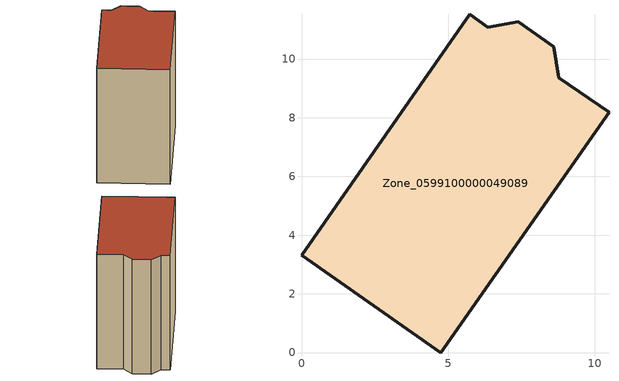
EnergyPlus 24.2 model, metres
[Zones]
Zone_0599100000049089
 floor ground (C_G): 10.48,8.19 4.75,0 0,3.31 5.74,11.52 6.35,11.09 7.39,11.28 8.59,10.42 8.76,9.37 z0
 wall outside (C_F): 4.75,0 10.48,8.19 8.76,9.37 8.59,10.42 7.39,11.28 6.35,11.09 5.74,11.52 0,3.31 4.75,0 z0:10.09
 roof outside (C_R): 6.35,11.09 5.74,11.52 0,3.31 4.75,0 10.48,8.19 8.76,9.37 8.59,10.42 7.39,11.28 z10.09
[BUILDING]
Pand.0599100000049089: North Axis=0; Terrain=City; Loads Convergence Tolerance Value=0.04; Temperature Convergence Tolerance Value=0.4; Solar Distribution=FullExterior; Maximum Number of Warmup Days=25; Minimum Number of Warmup Days=1
[Site:Location]
Rotterdam.The.Hague.AP_ZH_NLD Design_Conditions: Latitude=51.96; Longitude=4.45; Time Zone=1; Elevation=-4.5
[SITE:GROUNDTEMPERATURE:BUILDINGSURFACE]
18, 18, 18, 18, 18, 18, 18, 18, 18, 18, 18, 18
[MATERIAL] Thermal Absorptance=0.9; Solar Absorptance=0.7; Visible Absorptance=0.7
Name | Roughness | Thickness | Conductivity | Density | Specific Heat
G.TI.1946 | MediumSmooth | 0.15 | 1 | 540 | 1210
F.TI.1946 | Rough | 0.3 | 0.857143 | 1920 | 840
R.TI.1946 | MediumRough | 0.2 | 0.1 | 1500 | 1000
[CONSTRUCTION]
C_G: G.TI.1946
C_F: F.TI.1946
C_R: R.TI.1946
[ZONE]
Zone_0599100000049089: Type=1; Multiplier=1; Ceiling Height=Autocalculate; Volume=Autocalculate; Floor Area=autocalculate; Part of Total Floor Area=Yes
[ZONEINFILTRATION:DESIGNFLOWRATE]
Infil_Zone_0599100000049089: Zone or ZoneList or Space or SpaceList=Zone_0599100000049089; Schedule=AlwaysOn; Design Flow Rate Calculation Method=Flow/Area; Flow Rate per Floor Area=0.003; Constant Term Coefficient=1; Temperature Term Coefficient=0; Velocity Term Coefficient=0; Velocity Squared Term Coefficient=0
[HVACTEMPLATE:ZONE:IDEALLOADSAIRSYSTEM]
Zone_0599100000049089: Maximum Heating Supply Air Temperature=50; Minimum Cooling Supply Air Temperature=13; Maximum Heating Supply Air Humidity Ratio=0.0156; Minimum Cooling Supply Air Humidity Ratio=0.0077; Heating Limit=NoLimit; Cooling Limit=NoLimit; Dehumidification Control Type=ConstantSensibleHeatRatio; Cooling Sensible Heat Ratio=0.7; Dehumidification Setpoint=60; Humidification Control Type=None; Humidification Setpoint=30; Outdoor Air Method=None; Outdoor Air Flow Rate per Person=0.00944; Outdoor Air Flow Rate per Zone Floor Area=0; Outdoor Air Flow Rate per Zone=0; Demand Controlled Ventilation Type=None; Outdoor Air Economizer Type=NoEconomizer; Heat Recovery Type=None; Sensible Heat Recovery Effectiveness=0.7; Latent Heat Recovery Effectiveness=0.65
[ZONECONTROL:THERMOSTAT]
ThermostatControl_Zone_0599100000049089: Zone or ZoneList=Zone_0599100000049089; Control Type Schedule=DualSetpointControlType; Control 1=Thermostat_Zone_0599100000049089; Temperature Difference Between Cutout And Setpoint=0
[THERMOSTATSETPOINT:DUALSETPOINT]
Thermostat_Zone_0599100000049089: Heating Setpoint Temperature Schedule=HeatingSetpoint_Zone_0599100000049089; Cooling Setpoint Temperature Schedule=CoolingSetpoint_Zone_0599100000049089
[SCHEDULE:COMPACT]
HeatingSetpoint_Zone_0599100000049089: Through: 12/31, For: AllDays, Until: 24:00, 21
CoolingSetpoint_Zone_0599100000049089: Through: 12/31, For: AllDays, Until: 24:00, 24
DualSetpointControlType: Through: 12/31, For: AllDays, Until: 24:00, 4
AlwaysOn: Through: 12/31, For: AllDays, Until: 24:00, 1
